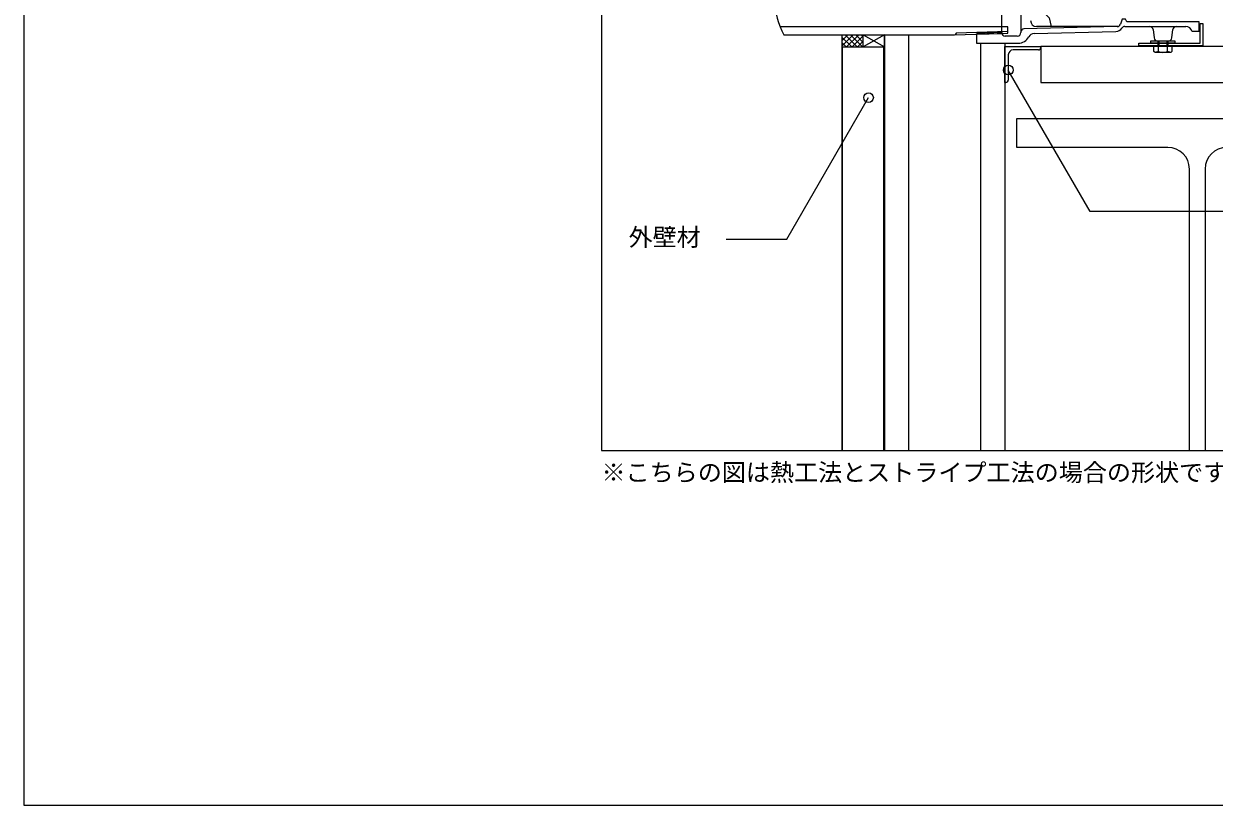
# Model space of a CAD drawing. Units: millimetres, scale not verified. Extents: x -1380 to 1380, y -955 to 955.
# Drawn here: x -1380 to -391, y -955 to -305 of the extents above; entities that cross this region are included whole.
import ezdxf
from ezdxf.enums import TextEntityAlignment as Align

# ---------------------------------------------------------------- set-up
doc = ezdxf.new("R2010")
doc.units = ezdxf.units.MM
doc.header["$LTSCALE"] = 3
for name, color, linetype, lineweight in [('0-0_0', 7, 'Continuous', 18), ('0-1_HATCH', 9, 'Continuous', 18), ('0-2_BOUSUI', 1, 'Continuous', 18), ('0-3_MOJI', 7, 'Continuous', 18), ('0-7_KANAMONO', 5, 'Continuous', 18), ('0-8_TEKKOTU', 7, 'Continuous', 18), ('0-9_doubuti', 5, 'Continuous', 18), ('0-B_bo-do', 3, 'Continuous', 18), ('0-D_WAKU', 7, 'Continuous', 18)]:
    doc.layers.add(name, color=color, linetype=linetype, lineweight=lineweight)
doc.styles.add('ＭＳ ゴシック', font='')
doc.styles.get('ＭＳ ゴシック').set_extended_font_data('MS Gothic')

msp = doc.modelspace()

# ---------------------------------------------------------------- linework, layer by layer
at = {"layer": '0-0_0'}
msp.add_lwpolyline([(-900.032, -660.046), (899.968, -660.046), (899.968, 539.954), (-900.032, 539.954)], close=True, dxfattribs=at)
at = {"layer": '0-1_HATCH'}
for p, q in [((-690.849, -314.546), (-700.032, -323.729)), ((-695.339, -314.546), (-700.032, -319.239)), ((-699.829, -314.546), (-700.032, -314.749)), ((-697.687, -314.546), (-687.687, -324.546)), ((-686.359, -314.546), (-696.359, -324.546)), ((-693.196, -314.546), (-683.196, -324.546)), ((-682.532, -315.21), (-691.869, -324.546)), ((-688.706, -314.546), (-682.532, -320.721)), ((-684.216, -314.546), (-682.532, -316.231)), ((-682.532, -314.546), (-665.032, -324.546)), ((-665.032, -314.546), (-682.532, -324.546)), ((-700.032, -316.691), (-692.177, -324.546)), ((-700.032, -321.181), (-696.667, -324.546)), ((-682.532, -319.7), (-687.379, -324.546)), ((-682.532, -324.19), (-682.889, -324.546))]:
    msp.add_line(p, q, dxfattribs=at)
at = {"layer": '0-2_BOUSUI'}
msp.add_line((-682.532, -324.546), (-682.532, -314.546), dxfattribs=at)
at = {"layer": '0-3_MOJI'}
for points in [[(-332.993, -461.482), (-494.045, -461.482), (-562.032, -343.725)], [(-796.564, -484.458), (-746.126, -484.458), (-678.139, -366.702)]]:
    msp.add_lwpolyline(points, dxfattribs=at)
for centre in [(-562.032, -343.725), (-678.139, -366.702)]:
    msp.add_circle(centre, 4, dxfattribs=at)
at = {"layer": '0-7_KANAMONO'}
for p, q in [((-567.532, -312.546), (-567.532, -202.546)), ((-551.532, -203.046), (-551.532, -311.986)), ((-587.532, -313.015), (-567.532, -312.39)), ((-554.532, -315.546), (-564.532, -315.546)), ((-551.532, -311.986), (-551.532, -312.546)), ((-471.639, -307.598), (-549.093, -309.487)), ((-540.662, -313.42), (-472.588, -311.652)), ((-471.154, -307.546), (-538.532, -307.546)), ((-444.68, -307.546), (-422.384, -307.546)), ((-441.704, -310.174), (-440.861, -316.919)), ((-426.204, -316.919), (-425.361, -310.174)), ((-422.384, -307.546), (-414.532, -307.546)), ((-437.884, -319.546), (-429.18, -319.546)), ((-437.532, -323.546), (-437.532, -319.546)), ((-437.285, -328.469), (-437.285, -323.546)), ((-436.832, -319.546), (-436.832, -323.546)), ((-430.232, -319.546), (-430.232, -323.546)), ((-429.779, -328.469), (-429.779, -323.546)), ((-429.532, -319.546), (-429.532, -323.546)), ((-400.532, -323.546), (-400.532, -324.046)), ((-437.285, -328.469), (-440.032, -329.046)), ((-427.032, -329.046), (-429.779, -328.469))]:
    msp.add_line(p, q, dxfattribs=at)
for points in [[(-543.532, -286.546), (-541.776, -286.546), (-528.032, -300.29), (-526.532, -307.546)], [(-409.532, -311.546), (-403.532, -311.546), (-403.532, -303.546), (-463.532, -303.546), (-464.532, -301.546), (-467.532, -301.546), (-468.866, -305.547)], [(-748.432, -314.546), (-606.632, -314.546), (-562.532, -313.168), (-562.532, -307.946), (-751.631, -307.946)], [(-562.532, -311.689), (-605.283, -313.025), (-606.153, -314.531)], [(-587.532, -313.015), (-588.532, -314.046), (-567.412, -313.386)], [(-588.532, -314.046), (-588.532, -321.546), (-553.865, -321.546)], [(-465.19, -307.546), (-455.607, -307.546), (-444.68, -307.546)]]:
    msp.add_lwpolyline(points, dxfattribs=at)
for points in [[(-400.532, -305.046), (-400.532, -323.546), (-453.532, -323.546), (-453.532, -321.546), (-402.532, -321.546), (-402.532, -305.046)], [(-423.532, -321.546), (-443.532, -321.546), (-443.532, -319.546), (-423.532, -319.546)], [(-426.032, -323.546), (-426.032, -328.469), (-427.032, -329.046), (-440.032, -329.046), (-441.032, -328.469), (-441.032, -323.546)]]:
    msp.add_lwpolyline(points, close=True, dxfattribs=at)
for centre, radius, start, end in [((-698.032, -286.046), 57.9, 150.51287, 209.48713), ((-538.532, -302.546), 5, 180, 270), ((-471.712, -304.599), 3, 271.39718, 341.56505), ((-564.532, -312.546), 3, 180, 270), ((-554.532, -312.546), 3, 270, 0), ((-553.865, -311.546), 10, 270, 332.73407), ((-549.032, -311.986), 2.5, 91.39718, 180), ((-540.532, -318.418), 5, 91.48787, 152.73407), ((-472.744, -305.654), 6, 271.48787, 327.0692), ((-465.19, -310.546), 3, 90, 147.0692), ((-444.68, -310.546), 3, 7.12502, 90), ((-422.384, -310.546), 3, 90, 172.87498), ((-414.431, -312.545), 5, 11.52507, 91.15531), ((-437.884, -316.546), 3, 187.12502, 270), ((-429.18, -316.546), 3, 270, 352.87498), ((-433.532, -316.561), 12.485, 252.50768, 287.49232)]:
    msp.add_arc(centre, radius, start, end, dxfattribs=at)
at = {"layer": '0-8_TEKKOTU'}
for p, q in [((-411.532, -660.046), (-411.532, -426.046)), ((-398.532, -426.046), (-398.532, -660.046))]:
    msp.add_line(p, q, dxfattribs=at)
msp.add_lwpolyline([(-429.532, -408.046), (-555.032, -408.046), (-555.032, -384.046), (-255.032, -384.046), (-255.032, -408.046), (-380.532, -408.046)], dxfattribs=at)
for centre, start, end in [((-429.532, -426.046), 0, 90), ((-380.532, -426.046), 90, 180)]:
    msp.add_arc(centre, 18, start, end, dxfattribs=at)
at = {"layer": '0-9_doubuti'}
for p, q in [((-665.032, -314.546), (-665.032, -660.046)), ((-645.032, -314.546), (-645.032, -660.046)), ((-585.032, -321.546), (-585.032, -660.046)), ((-565.032, -321.546), (-565.032, -660.046)), ((-562.032, -331.046), (-562.032, -352.046)), ((-537.032, -327.046), (-558.032, -327.046))]:
    msp.add_line(p, q, dxfattribs=at)
msp.add_lwpolyline([(-564.032, -354.046), (-565.032, -354.046), (-565.032, -324.046), (-535.032, -324.046), (-535.032, -325.046)], dxfattribs=at)
msp.add_lwpolyline([(239.968, -324.046), (-535.032, -324.046), (-535.032, -354.046), (239.968, -354.046)], close=True, dxfattribs=at)
for centre, radius, start, end in [((-537.032, -325.046), 2, 270, 0), ((-558.032, -331.046), 4, 90, 180), ((-564.032, -352.046), 2, 270, 0)]:
    msp.add_arc(centre, radius, start, end, dxfattribs=at)
at = {"layer": '0-B_bo-do'}
for p, q in [((-700.032, -660.046), (-700.032, -314.546)), ((-665.032, -660.046), (-665.032, -314.546)), ((-700.032, -324.546), (-665.032, -324.546)), ((-699.682, -660.046), (-699.682, -324.546)), ((-665.382, -660.046), (-665.382, -324.546))]:
    msp.add_line(p, q, dxfattribs=at)
at = {"layer": '0-D_WAKU'}
msp.add_lwpolyline([(-1380.032, -955.046), (1379.968, -955.046), (1379.968, 954.954), (-1380.032, 954.954)], close=True, dxfattribs=at)

# ---------------------------------------------------------------- texts
at = {"layer": '0-3_MOJI', "style": 'ＭＳ ゴシック'}
for s, p in [('外壁材', (-877.533, -494.458)), ('※こちらの図は熱工法とストライプ工法の場合の形状です。その他の工法については出入隅の形状等一部が異なります。', (-900.032, -690.046))]:
    msp.add_text(s, height=14.66, dxfattribs=at).set_placement(p, align=Align.BOTTOM_LEFT)

doc.saveas('drawing.dxf')
